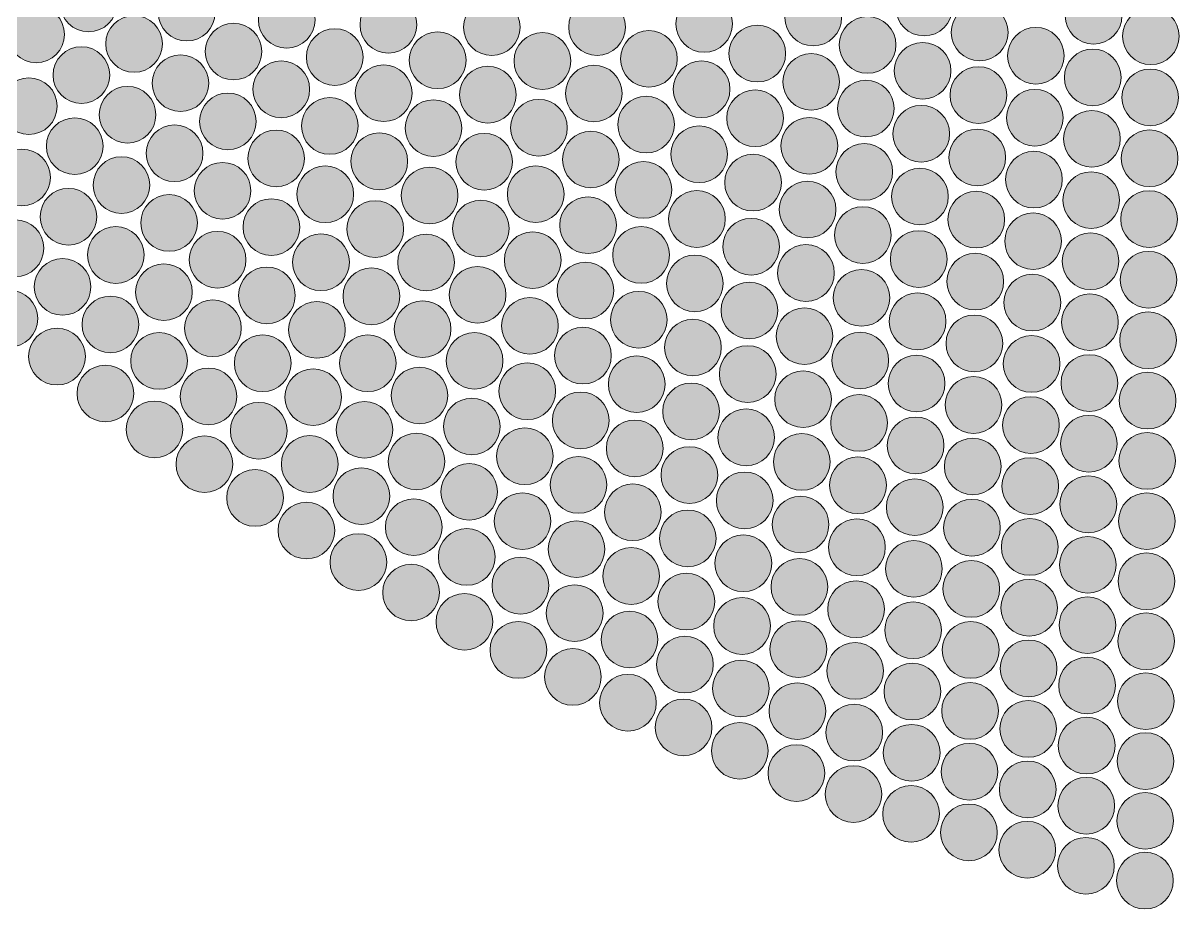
# Model space of a CAD drawing. Extents: x 3515 to 4006, y 175 to 667.
# Drawn here: x 3607.9 to 3706.4, y 182.1 to 257.7 of the extents above; entities that cross this region are included whole.
import ezdxf

# ---------------------------------------------------------------- set-up
doc = ezdxf.new("R2010")
doc.units = 0
doc.header["$MEASUREMENT"] = 0
doc.layers.add('Capa 1', color=7, linetype='Continuous', lineweight=0)

# ---------------------------------------------------------------- blocks, each defined once
blk = doc.blocks.new('Block_0')
at = {"layer": 'Capa 1', "true_color": 0x000000, "transparency": 33554687}
h = blk.add_hatch(color=18, dxfattribs=at)
h.dxf.hatch_style = 2
edge = h.paths.add_edge_path()
edge.add_arc((3613.54, 259.385), 2.421, 0, 360)
h = blk.add_hatch(color=18, dxfattribs=at)
h.dxf.hatch_style = 2
edge = h.paths.add_edge_path()
edge.add_arc((3621.93, 258.608), 2.421, 0, 360)
h = blk.add_hatch(color=18, dxfattribs=at)
h.dxf.hatch_style = 2
edge = h.paths.add_edge_path()
edge.add_arc((3684.914, 259.042), 2.421, 0, 360)
h = blk.add_hatch(color=18, dxfattribs=at)
h.dxf.hatch_style = 2
edge = h.paths.add_edge_path()
edge.add_arc((3630.465, 258), 2.421, 0, 360)
h = blk.add_hatch(color=18, dxfattribs=at)
h.dxf.hatch_style = 2
edge = h.paths.add_edge_path()
edge.add_arc((3639.148, 257.579), 2.421, 0, 360)
h = blk.add_hatch(color=18, dxfattribs=at)
h.dxf.hatch_style = 2
edge = h.paths.add_edge_path()
edge.add_arc((3666.128, 257.643), 2.421, 0, 360)
h = blk.add_hatch(color=18, dxfattribs=at)
h.dxf.hatch_style = 2
edge = h.paths.add_edge_path()
edge.add_arc((3675.44, 258.187), 2.421, 0, 360)
h = blk.add_hatch(color=18, dxfattribs=at)
h.dxf.hatch_style = 2
edge = h.paths.add_edge_path()
edge.add_arc((3699.386, 258.341), 2.421, 0, 360)
h = blk.add_hatch(color=18, dxfattribs=at)
h.dxf.hatch_style = 2
edge = h.paths.add_edge_path()
edge.add_arc((3609.07, 256.75), 2.421, 0, 360)
h = blk.add_hatch(color=18, dxfattribs=at)
h.dxf.hatch_style = 2
edge = h.paths.add_edge_path()
edge.add_arc((3647.984, 257.365), 2.421, 0, 360)
h = blk.add_hatch(color=18, dxfattribs=at)
h.dxf.hatch_style = 2
edge = h.paths.add_edge_path()
edge.add_arc((3656.976, 257.378), 2.421, 0, 360)
h = blk.add_hatch(color=18, dxfattribs=at)
h.dxf.hatch_style = 2
edge = h.paths.add_edge_path()
edge.add_arc((3689.656, 256.914), 2.421, 0, 360)
h = blk.add_hatch(color=18, dxfattribs=at)
h.dxf.hatch_style = 2
edge = h.paths.add_edge_path()
edge.add_arc((3704.278, 256.588), 2.421, 0, 360)
h = blk.add_hatch(color=18, dxfattribs=at)
h.dxf.hatch_style = 2
edge = h.paths.add_edge_path()
edge.add_arc((3617.427, 255.936), 2.421, 0, 360)
h = blk.add_hatch(color=18, dxfattribs=at)
h.dxf.hatch_style = 2
edge = h.paths.add_edge_path()
edge.add_arc((3680.081, 255.848), 2.421, 0, 360)
h = blk.add_hatch(color=18, dxfattribs=at)
h.dxf.hatch_style = 2
edge = h.paths.add_edge_path()
edge.add_arc((3625.925, 255.284), 2.421, 0, 360)
h = blk.add_hatch(color=18, dxfattribs=at)
h.dxf.hatch_style = 2
edge = h.paths.add_edge_path()
edge.add_arc((3634.568, 254.811), 2.421, 0, 360)
h = blk.add_hatch(color=18, dxfattribs=at)
h.dxf.hatch_style = 2
edge = h.paths.add_edge_path()
edge.add_arc((3661.405, 254.659), 2.421, 0, 360)
h = blk.add_hatch(color=18, dxfattribs=at)
h.dxf.hatch_style = 2
edge = h.paths.add_edge_path()
edge.add_arc((3670.664, 255.107), 2.421, 0, 360)
h = blk.add_hatch(color=18, dxfattribs=at)
h.dxf.hatch_style = 2
edge = h.paths.add_edge_path()
edge.add_arc((3694.457, 254.926), 2.421, 0, 360)
h = blk.add_hatch(color=18, dxfattribs=at)
h.dxf.hatch_style = 2
edge = h.paths.add_edge_path()
edge.add_arc((3643.36, 254.536), 2.421, 0, 360)
h = blk.add_hatch(color=18, dxfattribs=at)
h.dxf.hatch_style = 2
edge = h.paths.add_edge_path()
edge.add_arc((3652.305, 254.477), 2.421, 0, 360)
h = blk.add_hatch(color=18, dxfattribs=at)
h.dxf.hatch_style = 2
edge = h.paths.add_edge_path()
edge.add_arc((3684.785, 253.641), 2.421, 0, 360)
h = blk.add_hatch(color=18, dxfattribs=at)
h.dxf.hatch_style = 2
edge = h.paths.add_edge_path()
edge.add_arc((3612.931, 253.273), 2.421, 0, 360)
h = blk.add_hatch(color=18, dxfattribs=at)
h.dxf.hatch_style = 2
edge = h.paths.add_edge_path()
edge.add_arc((3675.267, 252.697), 2.421, 0, 360)
h = blk.add_hatch(color=18, dxfattribs=at)
h.dxf.hatch_style = 2
edge = h.paths.add_edge_path()
edge.add_arc((3699.313, 253.078), 2.421, 0, 360)
h = blk.add_hatch(color=18, dxfattribs=at)
h.dxf.hatch_style = 2
edge = h.paths.add_edge_path()
edge.add_arc((3621.394, 252.58), 2.421, 0, 360)
h = blk.add_hatch(color=18, dxfattribs=at)
h.dxf.hatch_style = 2
edge = h.paths.add_edge_path()
edge.add_arc((3629.999, 252.058), 2.421, 0, 360)
h = blk.add_hatch(color=18, dxfattribs=at)
h.dxf.hatch_style = 2
edge = h.paths.add_edge_path()
edge.add_arc((3638.749, 251.725), 2.421, 0, 360)
h = blk.add_hatch(color=18, dxfattribs=at)
h.dxf.hatch_style = 2
edge = h.paths.add_edge_path()
edge.add_arc((3656.699, 251.705), 2.421, 0, 360)
h = blk.add_hatch(color=18, dxfattribs=at)
h.dxf.hatch_style = 2
edge = h.paths.add_edge_path()
edge.add_arc((3665.905, 252.061), 2.421, 0, 360)
h = blk.add_hatch(color=18, dxfattribs=at)
h.dxf.hatch_style = 2
edge = h.paths.add_edge_path()
edge.add_arc((3647.648, 251.601), 2.421, 0, 360)
h = blk.add_hatch(color=18, dxfattribs=at)
h.dxf.hatch_style = 2
edge = h.paths.add_edge_path()
edge.add_arc((3689.55, 251.567), 2.421, 0, 360)
h = blk.add_hatch(color=18, dxfattribs=at)
h.dxf.hatch_style = 2
edge = h.paths.add_edge_path()
edge.add_arc((3704.222, 251.371), 2.421, 0, 360)
h = blk.add_hatch(color=18, dxfattribs=at)
h.dxf.hatch_style = 2
edge = h.paths.add_edge_path()
edge.add_arc((3608.444, 250.619), 2.421, 0, 360)
h = blk.add_hatch(color=18, dxfattribs=at)
h.dxf.hatch_style = 2
edge = h.paths.add_edge_path()
edge.add_arc((3616.873, 249.886), 2.421, 0, 360)
h = blk.add_hatch(color=18, dxfattribs=at)
h.dxf.hatch_style = 2
edge = h.paths.add_edge_path()
edge.add_arc((3679.936, 250.415), 2.421, 0, 360)
h = blk.add_hatch(color=18, dxfattribs=at)
h.dxf.hatch_style = 2
edge = h.paths.add_edge_path()
edge.add_arc((3625.44, 249.319), 2.421, 0, 360)
h = blk.add_hatch(color=18, dxfattribs=at)
h.dxf.hatch_style = 2
edge = h.paths.add_edge_path()
edge.add_arc((3634.15, 248.932), 2.421, 0, 360)
h = blk.add_hatch(color=18, dxfattribs=at)
h.dxf.hatch_style = 2
edge = h.paths.add_edge_path()
edge.add_arc((3643.005, 248.745), 2.421, 0, 360)
h = blk.add_hatch(color=18, dxfattribs=at)
h.dxf.hatch_style = 2
edge = h.paths.add_edge_path()
edge.add_arc((3652.01, 248.776), 2.421, 0, 360)
h = blk.add_hatch(color=18, dxfattribs=at)
h.dxf.hatch_style = 2
edge = h.paths.add_edge_path()
edge.add_arc((3661.165, 249.048), 2.421, 0, 360)
h = blk.add_hatch(color=18, dxfattribs=at)
h.dxf.hatch_style = 2
edge = h.paths.add_edge_path()
edge.add_arc((3670.474, 249.585), 2.421, 0, 360)
h = blk.add_hatch(color=18, dxfattribs=at)
h.dxf.hatch_style = 2
edge = h.paths.add_edge_path()
edge.add_arc((3694.372, 249.63), 2.421, 0, 360)
h = blk.add_hatch(color=18, dxfattribs=at)
h.dxf.hatch_style = 2
edge = h.paths.add_edge_path()
edge.add_arc((3684.666, 248.262), 2.421, 0, 360)
h = blk.add_hatch(color=18, dxfattribs=at)
h.dxf.hatch_style = 2
edge = h.paths.add_edge_path()
edge.add_arc((3699.247, 247.83), 2.421, 0, 360)
h = blk.add_hatch(color=18, dxfattribs=at)
h.dxf.hatch_style = 2
edge = h.paths.add_edge_path()
edge.add_arc((3612.361, 247.203), 2.421, 0, 360)
h = blk.add_hatch(color=18, dxfattribs=at)
h.dxf.hatch_style = 2
edge = h.paths.add_edge_path()
edge.add_arc((3675.107, 247.232), 2.421, 0, 360)
h = blk.add_hatch(color=18, dxfattribs=at)
h.dxf.hatch_style = 2
edge = h.paths.add_edge_path()
edge.add_arc((3620.892, 246.593), 2.421, 0, 360)
h = blk.add_hatch(color=18, dxfattribs=at)
h.dxf.hatch_style = 2
edge = h.paths.add_edge_path()
edge.add_arc((3629.563, 246.156), 2.421, 0, 360)
h = blk.add_hatch(color=18, dxfattribs=at)
h.dxf.hatch_style = 2
edge = h.paths.add_edge_path()
edge.add_arc((3638.376, 245.909), 2.421, 0, 360)
h = blk.add_hatch(color=18, dxfattribs=at)
h.dxf.hatch_style = 2
edge = h.paths.add_edge_path()
edge.add_arc((3647.335, 245.871), 2.421, 0, 360)
h = blk.add_hatch(color=18, dxfattribs=at)
h.dxf.hatch_style = 2
edge = h.paths.add_edge_path()
edge.add_arc((3656.442, 246.063), 2.421, 0, 360)
h = blk.add_hatch(color=18, dxfattribs=at)
h.dxf.hatch_style = 2
edge = h.paths.add_edge_path()
edge.add_arc((3665.699, 246.508), 2.421, 0, 360)
h = blk.add_hatch(color=18, dxfattribs=at)
h.dxf.hatch_style = 2
edge = h.paths.add_edge_path()
edge.add_arc((3689.453, 246.24), 2.421, 0, 360)
h = blk.add_hatch(color=18, dxfattribs=at)
h.dxf.hatch_style = 2
edge = h.paths.add_edge_path()
edge.add_arc((3704.17, 246.168), 2.421, 0, 360)
h = blk.add_hatch(color=18, dxfattribs=at)
h.dxf.hatch_style = 2
edge = h.paths.add_edge_path()
edge.add_arc((3679.802, 245.004), 2.421, 0, 360)
h = blk.add_hatch(color=18, dxfattribs=at)
h.dxf.hatch_style = 2
edge = h.paths.add_edge_path()
edge.add_arc((3607.856, 244.53), 2.421, 0, 360)
h = blk.add_hatch(color=18, dxfattribs=at)
h.dxf.hatch_style = 2
edge = h.paths.add_edge_path()
edge.add_arc((3616.354, 243.878), 2.421, 0, 360)
h = blk.add_hatch(color=18, dxfattribs=at)
h.dxf.hatch_style = 2
edge = h.paths.add_edge_path()
edge.add_arc((3670.298, 244.089), 2.421, 0, 360)
h = blk.add_hatch(color=18, dxfattribs=at)
h.dxf.hatch_style = 2
edge = h.paths.add_edge_path()
edge.add_arc((3694.294, 244.351), 2.421, 0, 360)
h = blk.add_hatch(color=18, dxfattribs=at)
h.dxf.hatch_style = 2
edge = h.paths.add_edge_path()
edge.add_arc((3624.987, 243.393), 2.421, 0, 360)
h = blk.add_hatch(color=18, dxfattribs=at)
h.dxf.hatch_style = 2
edge = h.paths.add_edge_path()
edge.add_arc((3633.76, 243.091), 2.421, 0, 360)
h = blk.add_hatch(color=18, dxfattribs=at)
h.dxf.hatch_style = 2
edge = h.paths.add_edge_path()
edge.add_arc((3642.675, 242.989), 2.421, 0, 360)
h = blk.add_hatch(color=18, dxfattribs=at)
h.dxf.hatch_style = 2
edge = h.paths.add_edge_path()
edge.add_arc((3651.735, 243.106), 2.421, 0, 360)
h = blk.add_hatch(color=18, dxfattribs=at)
h.dxf.hatch_style = 2
edge = h.paths.add_edge_path()
edge.add_arc((3660.943, 243.465), 2.421, 0, 360)
h = blk.add_hatch(color=18, dxfattribs=at)
h.dxf.hatch_style = 2
edge = h.paths.add_edge_path()
edge.add_arc((3684.555, 242.903), 2.421, 0, 360)
h = blk.add_hatch(color=18, dxfattribs=at)
h.dxf.hatch_style = 2
edge = h.paths.add_edge_path()
edge.add_arc((3699.185, 242.596), 2.421, 0, 360)
h = blk.add_hatch(color=18, dxfattribs=at)
h.dxf.hatch_style = 2
edge = h.paths.add_edge_path()
edge.add_arc((3611.825, 241.175), 2.421, 0, 360)
h = blk.add_hatch(color=18, dxfattribs=at)
h.dxf.hatch_style = 2
edge = h.paths.add_edge_path()
edge.add_arc((3665.508, 240.983), 2.421, 0, 360)
h = blk.add_hatch(color=18, dxfattribs=at)
h.dxf.hatch_style = 2
edge = h.paths.add_edge_path()
edge.add_arc((3674.959, 241.79), 2.421, 0, 360)
h = blk.add_hatch(color=18, dxfattribs=at)
h.dxf.hatch_style = 2
edge = h.paths.add_edge_path()
edge.add_arc((3689.363, 240.931), 2.421, 0, 360)
h = blk.add_hatch(color=18, dxfattribs=at)
h.dxf.hatch_style = 2
edge = h.paths.add_edge_path()
edge.add_arc((3704.123, 240.977), 2.421, 0, 360)
h = blk.add_hatch(color=18, dxfattribs=at)
h.dxf.hatch_style = 2
edge = h.paths.add_edge_path()
edge.add_arc((3620.422, 240.645), 2.421, 0, 360)
h = blk.add_hatch(color=18, dxfattribs=at)
h.dxf.hatch_style = 2
edge = h.paths.add_edge_path()
edge.add_arc((3629.156, 240.29), 2.421, 0, 360)
h = blk.add_hatch(color=18, dxfattribs=at)
h.dxf.hatch_style = 2
edge = h.paths.add_edge_path()
edge.add_arc((3638.029, 240.127), 2.421, 0, 360)
h = blk.add_hatch(color=18, dxfattribs=at)
h.dxf.hatch_style = 2
edge = h.paths.add_edge_path()
edge.add_arc((3647.044, 240.175), 2.421, 0, 360)
h = blk.add_hatch(color=18, dxfattribs=at)
h.dxf.hatch_style = 2
edge = h.paths.add_edge_path()
edge.add_arc((3656.203, 240.452), 2.421, 0, 360)
h = blk.add_hatch(color=18, dxfattribs=at)
h.dxf.hatch_style = 2
edge = h.paths.add_edge_path()
edge.add_arc((3679.678, 239.615), 2.421, 0, 360)
h = blk.add_hatch(color=18, dxfattribs=at)
h.dxf.hatch_style = 2
edge = h.paths.add_edge_path()
edge.add_arc((3694.221, 239.088), 2.421, 0, 360)
h = blk.add_hatch(color=18, dxfattribs=at)
h.dxf.hatch_style = 2
edge = h.paths.add_edge_path()
edge.add_arc((3607.304, 238.482), 2.421, 0, 360)
h = blk.add_hatch(color=18, dxfattribs=at)
h.dxf.hatch_style = 2
edge = h.paths.add_edge_path()
edge.add_arc((3615.867, 237.909), 2.421, 0, 360)
h = blk.add_hatch(color=18, dxfattribs=at)
h.dxf.hatch_style = 2
edge = h.paths.add_edge_path()
edge.add_arc((3660.735, 237.91), 2.421, 0, 360)
h = blk.add_hatch(color=18, dxfattribs=at)
h.dxf.hatch_style = 2
edge = h.paths.add_edge_path()
edge.add_arc((3670.135, 238.618), 2.421, 0, 360)
h = blk.add_hatch(color=18, dxfattribs=at)
h.dxf.hatch_style = 2
edge = h.paths.add_edge_path()
edge.add_arc((3624.563, 237.505), 2.421, 0, 360)
h = blk.add_hatch(color=18, dxfattribs=at)
h.dxf.hatch_style = 2
edge = h.paths.add_edge_path()
edge.add_arc((3633.395, 237.285), 2.421, 0, 360)
h = blk.add_hatch(color=18, dxfattribs=at)
h.dxf.hatch_style = 2
edge = h.paths.add_edge_path()
edge.add_arc((3642.367, 237.266), 2.421, 0, 360)
h = blk.add_hatch(color=18, dxfattribs=at)
h.dxf.hatch_style = 2
edge = h.paths.add_edge_path()
edge.add_arc((3651.479, 237.468), 2.421, 0, 360)
h = blk.add_hatch(color=18, dxfattribs=at)
h.dxf.hatch_style = 2
edge = h.paths.add_edge_path()
edge.add_arc((3684.453, 237.564), 2.421, 0, 360)
h = blk.add_hatch(color=18, dxfattribs=at)
h.dxf.hatch_style = 2
edge = h.paths.add_edge_path()
edge.add_arc((3699.128, 237.376), 2.421, 0, 360)
h = blk.add_hatch(color=18, dxfattribs=at)
h.dxf.hatch_style = 2
edge = h.paths.add_edge_path()
edge.add_arc((3674.821, 236.371), 2.421, 0, 360)
h = blk.add_hatch(color=18, dxfattribs=at)
h.dxf.hatch_style = 2
edge = h.paths.add_edge_path()
edge.add_arc((3611.321, 235.185), 2.421, 0, 360)
h = blk.add_hatch(color=18, dxfattribs=at)
h.dxf.hatch_style = 2
edge = h.paths.add_edge_path()
edge.add_arc((3665.33, 235.482), 2.421, 0, 360)
h = blk.add_hatch(color=18, dxfattribs=at)
h.dxf.hatch_style = 2
edge = h.paths.add_edge_path()
edge.add_arc((3689.279, 235.638), 2.421, 0, 360)
h = blk.add_hatch(color=18, dxfattribs=at)
h.dxf.hatch_style = 2
edge = h.paths.add_edge_path()
edge.add_arc((3704.079, 235.797), 2.421, 0, 360)
h = blk.add_hatch(color=18, dxfattribs=at)
h.dxf.hatch_style = 2
edge = h.paths.add_edge_path()
edge.add_arc((3619.981, 234.734), 2.421, 0, 360)
h = blk.add_hatch(color=18, dxfattribs=at)
h.dxf.hatch_style = 2
edge = h.paths.add_edge_path()
edge.add_arc((3628.774, 234.46), 2.421, 0, 360)
h = blk.add_hatch(color=18, dxfattribs=at)
h.dxf.hatch_style = 2
edge = h.paths.add_edge_path()
edge.add_arc((3637.703, 234.379), 2.421, 0, 360)
h = blk.add_hatch(color=18, dxfattribs=at)
h.dxf.hatch_style = 2
edge = h.paths.add_edge_path()
edge.add_arc((3646.771, 234.509), 2.421, 0, 360)
h = blk.add_hatch(color=18, dxfattribs=at)
h.dxf.hatch_style = 2
edge = h.paths.add_edge_path()
edge.add_arc((3655.98, 234.869), 2.421, 0, 360)
h = blk.add_hatch(color=18, dxfattribs=at)
h.dxf.hatch_style = 2
edge = h.paths.add_edge_path()
edge.add_arc((3679.563, 234.246), 2.421, 0, 360)
h = blk.add_hatch(color=18, dxfattribs=at)
h.dxf.hatch_style = 2
edge = h.paths.add_edge_path()
edge.add_arc((3669.983, 233.169), 2.421, 0, 360)
h = blk.add_hatch(color=18, dxfattribs=at)
h.dxf.hatch_style = 2
edge = h.paths.add_edge_path()
edge.add_arc((3694.155, 233.839), 2.421, 0, 360)
h = blk.add_hatch(color=18, dxfattribs=at)
h.dxf.hatch_style = 2
edge = h.paths.add_edge_path()
edge.add_arc((3606.784, 232.473), 2.421, 0, 360)
h = blk.add_hatch(color=18, dxfattribs=at)
h.dxf.hatch_style = 2
edge = h.paths.add_edge_path()
edge.add_arc((3615.409, 231.977), 2.421, 0, 360)
h = blk.add_hatch(color=18, dxfattribs=at)
h.dxf.hatch_style = 2
edge = h.paths.add_edge_path()
edge.add_arc((3660.542, 232.381), 2.421, 0, 360)
h = blk.add_hatch(color=18, dxfattribs=at)
h.dxf.hatch_style = 2
edge = h.paths.add_edge_path()
edge.add_arc((3684.358, 232.242), 2.421, 0, 360)
h = blk.add_hatch(color=18, dxfattribs=at)
h.dxf.hatch_style = 2
edge = h.paths.add_edge_path()
edge.add_arc((3699.075, 232.169), 2.421, 0, 360)
h = blk.add_hatch(color=18, dxfattribs=at)
h.dxf.hatch_style = 2
edge = h.paths.add_edge_path()
edge.add_arc((3624.164, 231.652), 2.421, 0, 360)
h = blk.add_hatch(color=18, dxfattribs=at)
h.dxf.hatch_style = 2
edge = h.paths.add_edge_path()
edge.add_arc((3633.053, 231.512), 2.421, 0, 360)
h = blk.add_hatch(color=18, dxfattribs=at)
h.dxf.hatch_style = 2
edge = h.paths.add_edge_path()
edge.add_arc((3642.078, 231.574), 2.421, 0, 360)
h = blk.add_hatch(color=18, dxfattribs=at)
h.dxf.hatch_style = 2
edge = h.paths.add_edge_path()
edge.add_arc((3651.24, 231.857), 2.421, 0, 360)
h = blk.add_hatch(color=18, dxfattribs=at)
h.dxf.hatch_style = 2
edge = h.paths.add_edge_path()
edge.add_arc((3674.693, 230.973), 2.421, 0, 360)
h = blk.add_hatch(color=18, dxfattribs=at)
h.dxf.hatch_style = 2
edge = h.paths.add_edge_path()
edge.add_arc((3665.164, 230.005), 2.421, 0, 360)
h = blk.add_hatch(color=18, dxfattribs=at)
h.dxf.hatch_style = 2
edge = h.paths.add_edge_path()
edge.add_arc((3689.202, 230.361), 2.421, 0, 360)
h = blk.add_hatch(color=18, dxfattribs=at)
h.dxf.hatch_style = 2
edge = h.paths.add_edge_path()
edge.add_arc((3704.038, 230.628), 2.421, 0, 360)
h = blk.add_hatch(color=18, dxfattribs=at)
h.dxf.hatch_style = 2
edge = h.paths.add_edge_path()
edge.add_arc((3610.846, 229.232), 2.421, 0, 360)
h = blk.add_hatch(color=18, dxfattribs=at)
h.dxf.hatch_style = 2
edge = h.paths.add_edge_path()
edge.add_arc((3655.771, 229.313), 2.421, 0, 360)
h = blk.add_hatch(color=18, dxfattribs=at)
h.dxf.hatch_style = 2
edge = h.paths.add_edge_path()
edge.add_arc((3619.566, 228.859), 2.421, 0, 360)
h = blk.add_hatch(color=18, dxfattribs=at)
h.dxf.hatch_style = 2
edge = h.paths.add_edge_path()
edge.add_arc((3628.415, 228.663), 2.421, 0, 360)
h = blk.add_hatch(color=18, dxfattribs=at)
h.dxf.hatch_style = 2
edge = h.paths.add_edge_path()
edge.add_arc((3637.398, 228.662), 2.421, 0, 360)
h = blk.add_hatch(color=18, dxfattribs=at)
h.dxf.hatch_style = 2
edge = h.paths.add_edge_path()
edge.add_arc((3646.516, 228.872), 2.421, 0, 360)
h = blk.add_hatch(color=18, dxfattribs=at)
h.dxf.hatch_style = 2
edge = h.paths.add_edge_path()
edge.add_arc((3679.456, 228.895), 2.421, 0, 360)
h = blk.add_hatch(color=18, dxfattribs=at)
h.dxf.hatch_style = 2
edge = h.paths.add_edge_path()
edge.add_arc((3694.092, 228.604), 2.421, 0, 360)
h = blk.add_hatch(color=18, dxfattribs=at)
h.dxf.hatch_style = 2
edge = h.paths.add_edge_path()
edge.add_arc((3669.842, 227.742), 2.421, 0, 360)
h = blk.add_hatch(color=18, dxfattribs=at)
h.dxf.hatch_style = 2
edge = h.paths.add_edge_path()
edge.add_arc((3614.978, 226.08), 2.421, 0, 360)
h = blk.add_hatch(color=18, dxfattribs=at)
h.dxf.hatch_style = 2
edge = h.paths.add_edge_path()
edge.add_arc((3651.017, 226.273), 2.421, 0, 360)
h = blk.add_hatch(color=18, dxfattribs=at)
h.dxf.hatch_style = 2
edge = h.paths.add_edge_path()
edge.add_arc((3660.362, 226.877), 2.421, 0, 360)
h = blk.add_hatch(color=18, dxfattribs=at)
h.dxf.hatch_style = 2
edge = h.paths.add_edge_path()
edge.add_arc((3684.269, 226.936), 2.421, 0, 360)
h = blk.add_hatch(color=18, dxfattribs=at)
h.dxf.hatch_style = 2
edge = h.paths.add_edge_path()
edge.add_arc((3699.026, 226.973), 2.421, 0, 360)
h = blk.add_hatch(color=18, dxfattribs=at)
h.dxf.hatch_style = 2
edge = h.paths.add_edge_path()
edge.add_arc((3623.79, 225.832), 2.421, 0, 360)
h = blk.add_hatch(color=18, dxfattribs=at)
h.dxf.hatch_style = 2
edge = h.paths.add_edge_path()
edge.add_arc((3632.732, 225.77), 2.421, 0, 360)
h = blk.add_hatch(color=18, dxfattribs=at)
h.dxf.hatch_style = 2
edge = h.paths.add_edge_path()
edge.add_arc((3641.807, 225.911), 2.421, 0, 360)
h = blk.add_hatch(color=18, dxfattribs=at)
h.dxf.hatch_style = 2
edge = h.paths.add_edge_path()
edge.add_arc((3674.573, 225.594), 2.421, 0, 360)
h = blk.add_hatch(color=18, dxfattribs=at)
h.dxf.hatch_style = 2
edge = h.paths.add_edge_path()
edge.add_arc((3689.13, 225.098), 2.421, 0, 360)
h = blk.add_hatch(color=18, dxfattribs=at)
h.dxf.hatch_style = 2
edge = h.paths.add_edge_path()
edge.add_arc((3704, 225.469), 2.421, 0, 360)
h = blk.add_hatch(color=18, dxfattribs=at)
h.dxf.hatch_style = 2
edge = h.paths.add_edge_path()
edge.add_arc((3665.008, 224.55), 2.421, 0, 360)
h = blk.add_hatch(color=18, dxfattribs=at)
h.dxf.hatch_style = 2
edge = h.paths.add_edge_path()
edge.add_arc((3646.278, 223.262), 2.421, 0, 360)
h = blk.add_hatch(color=18, dxfattribs=at)
h.dxf.hatch_style = 2
edge = h.paths.add_edge_path()
edge.add_arc((3655.577, 223.781), 2.421, 0, 360)
h = blk.add_hatch(color=18, dxfattribs=at)
h.dxf.hatch_style = 2
edge = h.paths.add_edge_path()
edge.add_arc((3679.356, 223.562), 2.421, 0, 360)
h = blk.add_hatch(color=18, dxfattribs=at)
h.dxf.hatch_style = 2
edge = h.paths.add_edge_path()
edge.add_arc((3694.035, 223.382), 2.421, 0, 360)
h = blk.add_hatch(color=18, dxfattribs=at)
h.dxf.hatch_style = 2
edge = h.paths.add_edge_path()
edge.add_arc((3619.175, 223.017), 2.421, 0, 360)
h = blk.add_hatch(color=18, dxfattribs=at)
h.dxf.hatch_style = 2
edge = h.paths.add_edge_path()
edge.add_arc((3628.079, 222.898), 2.421, 0, 360)
h = blk.add_hatch(color=18, dxfattribs=at)
h.dxf.hatch_style = 2
edge = h.paths.add_edge_path()
edge.add_arc((3637.112, 222.974), 2.421, 0, 360)
h = blk.add_hatch(color=18, dxfattribs=at)
h.dxf.hatch_style = 2
edge = h.paths.add_edge_path()
edge.add_arc((3669.709, 222.336), 2.421, 0, 360)
h = blk.add_hatch(color=18, dxfattribs=at)
h.dxf.hatch_style = 2
edge = h.paths.add_edge_path()
edge.add_arc((3660.193, 221.394), 2.421, 0, 360)
h = blk.add_hatch(color=18, dxfattribs=at)
h.dxf.hatch_style = 2
edge = h.paths.add_edge_path()
edge.add_arc((3684.187, 221.646), 2.421, 0, 360)
h = blk.add_hatch(color=18, dxfattribs=at)
h.dxf.hatch_style = 2
edge = h.paths.add_edge_path()
edge.add_arc((3698.981, 221.789), 2.421, 0, 360)
h = blk.add_hatch(color=18, dxfattribs=at)
h.dxf.hatch_style = 2
edge = h.paths.add_edge_path()
edge.add_arc((3641.554, 220.276), 2.421, 0, 360)
h = blk.add_hatch(color=18, dxfattribs=at)
h.dxf.hatch_style = 2
edge = h.paths.add_edge_path()
edge.add_arc((3650.808, 220.715), 2.421, 0, 360)
h = blk.add_hatch(color=18, dxfattribs=at)
h.dxf.hatch_style = 2
edge = h.paths.add_edge_path()
edge.add_arc((3674.462, 220.233), 2.421, 0, 360)
h = blk.add_hatch(color=18, dxfattribs=at)
h.dxf.hatch_style = 2
edge = h.paths.add_edge_path()
edge.add_arc((3703.965, 220.319), 2.421, 0, 360)
h = blk.add_hatch(color=18, dxfattribs=at)
h.dxf.hatch_style = 2
edge = h.paths.add_edge_path()
edge.add_arc((3623.437, 220.043), 2.421, 0, 360)
h = blk.add_hatch(color=18, dxfattribs=at)
h.dxf.hatch_style = 2
edge = h.paths.add_edge_path()
edge.add_arc((3632.431, 220.058), 2.421, 0, 360)
h = blk.add_hatch(color=18, dxfattribs=at)
h.dxf.hatch_style = 2
edge = h.paths.add_edge_path()
edge.add_arc((3689.063, 219.849), 2.421, 0, 360)
h = blk.add_hatch(color=18, dxfattribs=at)
h.dxf.hatch_style = 2
edge = h.paths.add_edge_path()
edge.add_arc((3655.394, 218.272), 2.421, 0, 360)
h = blk.add_hatch(color=18, dxfattribs=at)
h.dxf.hatch_style = 2
edge = h.paths.add_edge_path()
edge.add_arc((3664.863, 219.116), 2.421, 0, 360)
h = blk.add_hatch(color=18, dxfattribs=at)
h.dxf.hatch_style = 2
edge = h.paths.add_edge_path()
edge.add_arc((3679.263, 218.245), 2.421, 0, 360)
h = blk.add_hatch(color=18, dxfattribs=at)
h.dxf.hatch_style = 2
edge = h.paths.add_edge_path()
edge.add_arc((3693.981, 218.171), 2.421, 0, 360)
h = blk.add_hatch(color=18, dxfattribs=at)
h.dxf.hatch_style = 2
edge = h.paths.add_edge_path()
edge.add_arc((3636.844, 217.314), 2.421, 0, 360)
h = blk.add_hatch(color=18, dxfattribs=at)
h.dxf.hatch_style = 2
edge = h.paths.add_edge_path()
edge.add_arc((3646.054, 217.678), 2.421, 0, 360)
h = blk.add_hatch(color=18, dxfattribs=at)
h.dxf.hatch_style = 2
edge = h.paths.add_edge_path()
edge.add_arc((3627.762, 217.162), 2.421, 0, 360)
h = blk.add_hatch(color=18, dxfattribs=at)
h.dxf.hatch_style = 2
edge = h.paths.add_edge_path()
edge.add_arc((3669.586, 216.948), 2.421, 0, 360)
h = blk.add_hatch(color=18, dxfattribs=at)
h.dxf.hatch_style = 2
edge = h.paths.add_edge_path()
edge.add_arc((3684.11, 216.371), 2.421, 0, 360)
h = blk.add_hatch(color=18, dxfattribs=at)
h.dxf.hatch_style = 2
edge = h.paths.add_edge_path()
edge.add_arc((3698.938, 216.614), 2.421, 0, 360)
h = blk.add_hatch(color=18, dxfattribs=at)
h.dxf.hatch_style = 2
edge = h.paths.add_edge_path()
edge.add_arc((3660.035, 215.934), 2.421, 0, 360)
h = blk.add_hatch(color=18, dxfattribs=at)
h.dxf.hatch_style = 2
edge = h.paths.add_edge_path()
edge.add_arc((3632.147, 214.374), 2.421, 0, 360)
h = blk.add_hatch(color=18, dxfattribs=at)
h.dxf.hatch_style = 2
edge = h.paths.add_edge_path()
edge.add_arc((3641.315, 214.667), 2.421, 0, 360)
h = blk.add_hatch(color=18, dxfattribs=at)
h.dxf.hatch_style = 2
edge = h.paths.add_edge_path()
edge.add_arc((3650.611, 215.18), 2.421, 0, 360)
h = blk.add_hatch(color=18, dxfattribs=at)
h.dxf.hatch_style = 2
edge = h.paths.add_edge_path()
edge.add_arc((3674.358, 214.889), 2.421, 0, 360)
h = blk.add_hatch(color=18, dxfattribs=at)
h.dxf.hatch_style = 2
edge = h.paths.add_edge_path()
edge.add_arc((3689, 214.613), 2.421, 0, 360)
h = blk.add_hatch(color=18, dxfattribs=at)
h.dxf.hatch_style = 2
edge = h.paths.add_edge_path()
edge.add_arc((3703.933, 215.177), 2.421, 0, 360)
h = blk.add_hatch(color=18, dxfattribs=at)
h.dxf.hatch_style = 2
edge = h.paths.add_edge_path()
edge.add_arc((3664.728, 213.702), 2.421, 0, 360)
h = blk.add_hatch(color=18, dxfattribs=at)
h.dxf.hatch_style = 2
edge = h.paths.add_edge_path()
edge.add_arc((3655.223, 212.785), 2.421, 0, 360)
h = blk.add_hatch(color=18, dxfattribs=at)
h.dxf.hatch_style = 2
edge = h.paths.add_edge_path()
edge.add_arc((3679.176, 212.943), 2.421, 0, 360)
h = blk.add_hatch(color=18, dxfattribs=at)
h.dxf.hatch_style = 2
edge = h.paths.add_edge_path()
edge.add_arc((3693.931, 212.972), 2.421, 0, 360)
h = blk.add_hatch(color=18, dxfattribs=at)
h.dxf.hatch_style = 2
edge = h.paths.add_edge_path()
edge.add_arc((3636.591, 211.68), 2.421, 0, 360)
h = blk.add_hatch(color=18, dxfattribs=at)
h.dxf.hatch_style = 2
edge = h.paths.add_edge_path()
edge.add_arc((3645.844, 212.118), 2.421, 0, 360)
h = blk.add_hatch(color=18, dxfattribs=at)
h.dxf.hatch_style = 2
edge = h.paths.add_edge_path()
edge.add_arc((3669.47, 211.577), 2.421, 0, 360)
h = blk.add_hatch(color=18, dxfattribs=at)
h.dxf.hatch_style = 2
edge = h.paths.add_edge_path()
edge.add_arc((3698.899, 211.449), 2.421, 0, 360)
h = blk.add_hatch(color=18, dxfattribs=at)
h.dxf.hatch_style = 2
edge = h.paths.add_edge_path()
edge.add_arc((3659.887, 210.493), 2.421, 0, 360)
h = blk.add_hatch(color=18, dxfattribs=at)
h.dxf.hatch_style = 2
edge = h.paths.add_edge_path()
edge.add_arc((3684.038, 211.109), 2.421, 0, 360)
h = blk.add_hatch(color=18, dxfattribs=at)
h.dxf.hatch_style = 2
edge = h.paths.add_edge_path()
edge.add_arc((3650.427, 209.668), 2.421, 0, 360)
h = blk.add_hatch(color=18, dxfattribs=at)
h.dxf.hatch_style = 2
edge = h.paths.add_edge_path()
edge.add_arc((3674.26, 209.561), 2.421, 0, 360)
h = blk.add_hatch(color=18, dxfattribs=at)
h.dxf.hatch_style = 2
edge = h.paths.add_edge_path()
edge.add_arc((3688.941, 209.388), 2.421, 0, 360)
h = blk.add_hatch(color=18, dxfattribs=at)
h.dxf.hatch_style = 2
edge = h.paths.add_edge_path()
edge.add_arc((3703.902, 210.044), 2.421, 0, 360)
h = blk.add_hatch(color=18, dxfattribs=at)
h.dxf.hatch_style = 2
edge = h.paths.add_edge_path()
edge.add_arc((3641.091, 209.082), 2.421, 0, 360)
h = blk.add_hatch(color=18, dxfattribs=at)
h.dxf.hatch_style = 2
edge = h.paths.add_edge_path()
edge.add_arc((3664.601, 208.306), 2.421, 0, 360)
h = blk.add_hatch(color=18, dxfattribs=at)
h.dxf.hatch_style = 2
edge = h.paths.add_edge_path()
edge.add_arc((3679.094, 207.655), 2.421, 0, 360)
h = blk.add_hatch(color=18, dxfattribs=at)
h.dxf.hatch_style = 2
edge = h.paths.add_edge_path()
edge.add_arc((3693.884, 207.783), 2.421, 0, 360)
h = blk.add_hatch(color=18, dxfattribs=at)
h.dxf.hatch_style = 2
edge = h.paths.add_edge_path()
edge.add_arc((3645.646, 206.58), 2.421, 0, 360)
h = blk.add_hatch(color=18, dxfattribs=at)
h.dxf.hatch_style = 2
edge = h.paths.add_edge_path()
edge.add_arc((3655.062, 207.319), 2.421, 0, 360)
h = blk.add_hatch(color=18, dxfattribs=at)
h.dxf.hatch_style = 2
edge = h.paths.add_edge_path()
edge.add_arc((3669.362, 206.224), 2.421, 0, 360)
h = blk.add_hatch(color=18, dxfattribs=at)
h.dxf.hatch_style = 2
edge = h.paths.add_edge_path()
edge.add_arc((3683.971, 205.859), 2.421, 0, 360)
h = blk.add_hatch(color=18, dxfattribs=at)
h.dxf.hatch_style = 2
edge = h.paths.add_edge_path()
edge.add_arc((3698.862, 206.292), 2.421, 0, 360)
h = blk.add_hatch(color=18, dxfattribs=at)
h.dxf.hatch_style = 2
edge = h.paths.add_edge_path()
edge.add_arc((3659.748, 205.071), 2.421, 0, 360)
h = blk.add_hatch(color=18, dxfattribs=at)
h.dxf.hatch_style = 2
edge = h.paths.add_edge_path()
edge.add_arc((3703.874, 204.918), 2.421, 0, 360)
h = blk.add_hatch(color=18, dxfattribs=at)
h.dxf.hatch_style = 2
edge = h.paths.add_edge_path()
edge.add_arc((3650.253, 204.177), 2.421, 0, 360)
h = blk.add_hatch(color=18, dxfattribs=at)
h.dxf.hatch_style = 2
edge = h.paths.add_edge_path()
edge.add_arc((3674.168, 204.249), 2.421, 0, 360)
h = blk.add_hatch(color=18, dxfattribs=at)
h.dxf.hatch_style = 2
edge = h.paths.add_edge_path()
edge.add_arc((3688.887, 204.175), 2.421, 0, 360)
h = blk.add_hatch(color=18, dxfattribs=at)
h.dxf.hatch_style = 2
edge = h.paths.add_edge_path()
edge.add_arc((3664.481, 202.927), 2.421, 0, 360)
h = blk.add_hatch(color=18, dxfattribs=at)
h.dxf.hatch_style = 2
edge = h.paths.add_edge_path()
edge.add_arc((3693.84, 202.603), 2.421, 0, 360)
h = blk.add_hatch(color=18, dxfattribs=at)
h.dxf.hatch_style = 2
edge = h.paths.add_edge_path()
edge.add_arc((3654.911, 201.872), 2.421, 0, 360)
h = blk.add_hatch(color=18, dxfattribs=at)
h.dxf.hatch_style = 2
edge = h.paths.add_edge_path()
edge.add_arc((3679.018, 202.381), 2.421, 0, 360)
h = blk.add_hatch(color=18, dxfattribs=at)
h.dxf.hatch_style = 2
edge = h.paths.add_edge_path()
edge.add_arc((3669.26, 200.886), 2.421, 0, 360)
h = blk.add_hatch(color=18, dxfattribs=at)
h.dxf.hatch_style = 2
edge = h.paths.add_edge_path()
edge.add_arc((3683.908, 200.622), 2.421, 0, 360)
h = blk.add_hatch(color=18, dxfattribs=at)
h.dxf.hatch_style = 2
edge = h.paths.add_edge_path()
edge.add_arc((3698.827, 201.144), 2.421, 0, 360)
h = blk.add_hatch(color=18, dxfattribs=at)
h.dxf.hatch_style = 2
edge = h.paths.add_edge_path()
edge.add_arc((3659.617, 199.667), 2.421, 0, 360)
h = blk.add_hatch(color=18, dxfattribs=at)
h.dxf.hatch_style = 2
edge = h.paths.add_edge_path()
edge.add_arc((3703.847, 199.799), 2.421, 0, 360)
h = blk.add_hatch(color=18, dxfattribs=at)
h.dxf.hatch_style = 2
edge = h.paths.add_edge_path()
edge.add_arc((3674.083, 198.95), 2.421, 0, 360)
h = blk.add_hatch(color=18, dxfattribs=at)
h.dxf.hatch_style = 2
edge = h.paths.add_edge_path()
edge.add_arc((3688.835, 198.972), 2.421, 0, 360)
h = blk.add_hatch(color=18, dxfattribs=at)
h.dxf.hatch_style = 2
edge = h.paths.add_edge_path()
edge.add_arc((3664.369, 197.564), 2.421, 0, 360)
h = blk.add_hatch(color=18, dxfattribs=at)
h.dxf.hatch_style = 2
edge = h.paths.add_edge_path()
edge.add_arc((3678.946, 197.119), 2.421, 0, 360)
h = blk.add_hatch(color=18, dxfattribs=at)
h.dxf.hatch_style = 2
edge = h.paths.add_edge_path()
edge.add_arc((3693.799, 197.432), 2.421, 0, 360)
h = blk.add_hatch(color=18, dxfattribs=at)
h.dxf.hatch_style = 2
edge = h.paths.add_edge_path()
edge.add_arc((3669.165, 195.562), 2.421, 0, 360)
h = blk.add_hatch(color=18, dxfattribs=at)
h.dxf.hatch_style = 2
edge = h.paths.add_edge_path()
edge.add_arc((3698.795, 196.004), 2.421, 0, 360)
h = blk.add_hatch(color=18, dxfattribs=at)
h.dxf.hatch_style = 2
edge = h.paths.add_edge_path()
edge.add_arc((3683.848, 195.395), 2.421, 0, 360)
h = blk.add_hatch(color=18, dxfattribs=at)
h.dxf.hatch_style = 2
edge = h.paths.add_edge_path()
edge.add_arc((3703.822, 194.687), 2.421, 0, 360)
h = blk.add_hatch(color=18, dxfattribs=at)
h.dxf.hatch_style = 2
edge = h.paths.add_edge_path()
edge.add_arc((3674.002, 193.664), 2.421, 0, 360)
h = blk.add_hatch(color=18, dxfattribs=at)
h.dxf.hatch_style = 2
edge = h.paths.add_edge_path()
edge.add_arc((3688.787, 193.779), 2.421, 0, 360)
h = blk.add_hatch(color=18, dxfattribs=at)
h.dxf.hatch_style = 2
edge = h.paths.add_edge_path()
edge.add_arc((3678.879, 191.869), 2.421, 0, 360)
h = blk.add_hatch(color=18, dxfattribs=at)
h.dxf.hatch_style = 2
edge = h.paths.add_edge_path()
edge.add_arc((3693.76, 192.27), 2.421, 0, 360)
h = blk.add_hatch(color=18, dxfattribs=at)
h.dxf.hatch_style = 2
edge = h.paths.add_edge_path()
edge.add_arc((3698.764, 190.87), 2.421, 0, 360)
h = blk.add_hatch(color=18, dxfattribs=at)
h.dxf.hatch_style = 2
edge = h.paths.add_edge_path()
edge.add_arc((3683.793, 190.179), 2.421, 0, 360)
h = blk.add_hatch(color=18, dxfattribs=at)
h.dxf.hatch_style = 2
edge = h.paths.add_edge_path()
edge.add_arc((3703.798, 189.58), 2.421, 0, 360)
h = blk.add_hatch(color=18, dxfattribs=at)
h.dxf.hatch_style = 2
edge = h.paths.add_edge_path()
edge.add_arc((3688.742, 188.594), 2.421, 0, 360)
h = blk.add_hatch(color=18, dxfattribs=at)
h.dxf.hatch_style = 2
edge = h.paths.add_edge_path()
edge.add_arc((3693.724, 187.116), 2.421, 0, 360)
h = blk.add_hatch(color=18, dxfattribs=at)
h.dxf.hatch_style = 2
edge = h.paths.add_edge_path()
edge.add_arc((3698.736, 185.744), 2.421, 0, 360)
h = blk.add_hatch(color=18, dxfattribs=at)
h.dxf.hatch_style = 2
edge = h.paths.add_edge_path()
edge.add_arc((3703.776, 184.48), 2.421, 0, 360)
at = {"layer": 'Capa 1'}
for centre in [(3613.54, 259.385), (3621.93, 258.608), (3684.914, 259.042), (3630.465, 258), (3639.148, 257.579), (3666.128, 257.643), (3675.44, 258.187), (3699.386, 258.341), (3609.07, 256.75), (3647.984, 257.365), (3656.976, 257.378), (3689.656, 256.914), (3704.278, 256.588), (3617.427, 255.936), (3680.081, 255.848), (3625.925, 255.284), (3634.568, 254.811), (3661.405, 254.659), (3670.664, 255.107), (3694.457, 254.926), (3643.36, 254.536), (3652.305, 254.477), (3684.785, 253.641), (3612.931, 253.273), (3675.267, 252.697), (3699.313, 253.078), (3621.394, 252.58), (3629.999, 252.058), (3638.749, 251.725), (3656.699, 251.705), (3665.905, 252.061), (3647.648, 251.601), (3689.55, 251.567), (3704.222, 251.371), (3608.444, 250.619), (3616.873, 249.886), (3679.936, 250.415), (3625.44, 249.319), (3634.15, 248.932), (3643.005, 248.745), (3652.01, 248.776), (3661.165, 249.048), (3670.474, 249.585), (3694.372, 249.63), (3684.666, 248.262), (3699.247, 247.83), (3612.361, 247.203), (3675.107, 247.232), (3620.892, 246.593), (3629.563, 246.156), (3638.376, 245.909), (3647.335, 245.871), (3656.442, 246.063), (3665.699, 246.508), (3689.453, 246.24), (3704.17, 246.168), (3679.802, 245.004), (3607.856, 244.53), (3616.354, 243.878), (3670.298, 244.089), (3694.294, 244.351), (3624.987, 243.393), (3633.76, 243.091), (3642.675, 242.989), (3651.735, 243.106), (3660.943, 243.465), (3684.555, 242.903), (3699.185, 242.596), (3611.825, 241.175), (3665.508, 240.983), (3674.959, 241.79), (3689.363, 240.931), (3704.123, 240.977), (3620.422, 240.645), (3629.156, 240.29), (3638.029, 240.127), (3647.044, 240.175), (3656.203, 240.452), (3679.678, 239.615), (3694.221, 239.088), (3607.304, 238.482), (3615.867, 237.909), (3660.735, 237.91), (3670.135, 238.618), (3624.563, 237.505), (3633.395, 237.285), (3642.367, 237.266), (3651.479, 237.468), (3684.453, 237.564), (3699.128, 237.376), (3674.821, 236.371), (3611.321, 235.185), (3665.33, 235.482), (3689.279, 235.638), (3704.079, 235.797), (3619.981, 234.734), (3628.774, 234.46), (3637.703, 234.379), (3646.771, 234.509), (3655.98, 234.869), (3679.563, 234.246), (3669.983, 233.169), (3694.155, 233.839), (3606.784, 232.473), (3615.409, 231.977), (3660.542, 232.381), (3684.358, 232.242), (3699.075, 232.169), (3624.164, 231.652), (3633.053, 231.512), (3642.078, 231.574), (3651.24, 231.857), (3674.693, 230.973), (3665.164, 230.005), (3689.202, 230.361), (3704.038, 230.628), (3610.846, 229.232), (3655.771, 229.313), (3619.566, 228.859), (3628.415, 228.663), (3637.398, 228.662), (3646.516, 228.872), (3679.456, 228.895), (3694.092, 228.604), (3669.842, 227.742), (3614.978, 226.08), (3651.017, 226.273), (3660.362, 226.877), (3684.269, 226.936), (3699.026, 226.973), (3623.79, 225.832), (3632.732, 225.77), (3641.807, 225.911), (3674.573, 225.594), (3689.13, 225.098), (3704, 225.469), (3665.008, 224.55), (3646.278, 223.262), (3655.577, 223.781), (3679.356, 223.562), (3694.035, 223.382), (3619.175, 223.017), (3628.079, 222.898), (3637.112, 222.974), (3669.709, 222.336), (3660.193, 221.394), (3684.187, 221.646), (3698.981, 221.789), (3641.554, 220.276), (3650.808, 220.715), (3674.462, 220.233), (3703.965, 220.319), (3623.437, 220.043), (3632.431, 220.058), (3689.063, 219.849), (3655.394, 218.272), (3664.863, 219.116), (3679.263, 218.245), (3693.981, 218.171), (3636.844, 217.314), (3646.054, 217.678), (3627.762, 217.162), (3669.586, 216.948), (3684.11, 216.371), (3698.938, 216.614), (3660.035, 215.934), (3632.147, 214.374), (3641.315, 214.667), (3650.611, 215.18), (3674.358, 214.889), (3689, 214.613), (3703.933, 215.177), (3664.728, 213.702), (3655.223, 212.785), (3679.176, 212.943), (3693.931, 212.972), (3636.591, 211.68), (3645.844, 212.118), (3669.47, 211.577), (3698.899, 211.449), (3659.887, 210.493), (3684.038, 211.109), (3650.427, 209.668), (3674.26, 209.561), (3688.941, 209.388), (3703.902, 210.044), (3641.091, 209.082), (3664.601, 208.306), (3679.094, 207.655), (3693.884, 207.783), (3645.646, 206.58), (3655.062, 207.319), (3669.362, 206.224), (3683.971, 205.859), (3698.862, 206.292), (3659.748, 205.071), (3703.874, 204.918), (3650.253, 204.177), (3674.168, 204.249), (3688.887, 204.175), (3664.481, 202.927), (3693.84, 202.603), (3654.911, 201.872), (3679.018, 202.381), (3669.26, 200.886), (3683.908, 200.622), (3698.827, 201.144), (3659.617, 199.667), (3703.847, 199.799), (3674.083, 198.95), (3688.835, 198.972), (3664.369, 197.564), (3678.946, 197.119), (3693.799, 197.432), (3669.165, 195.562), (3698.795, 196.004), (3683.848, 195.395), (3703.822, 194.687), (3674.002, 193.664), (3688.787, 193.779), (3678.879, 191.869), (3693.76, 192.27), (3698.764, 190.87), (3683.793, 190.179), (3703.798, 189.58), (3688.742, 188.594), (3693.724, 187.116), (3698.736, 185.744), (3703.776, 184.48)]:
    blk.add_circle(centre, 2.421, dxfattribs=at)

msp = doc.modelspace()

# ---------------------------------------------------------------- block references
at = {"layer": 'Capa 1'}
msp.add_blockref('Block_0', (0, 0), dxfattribs=at)

doc.saveas('drawing.dxf')
